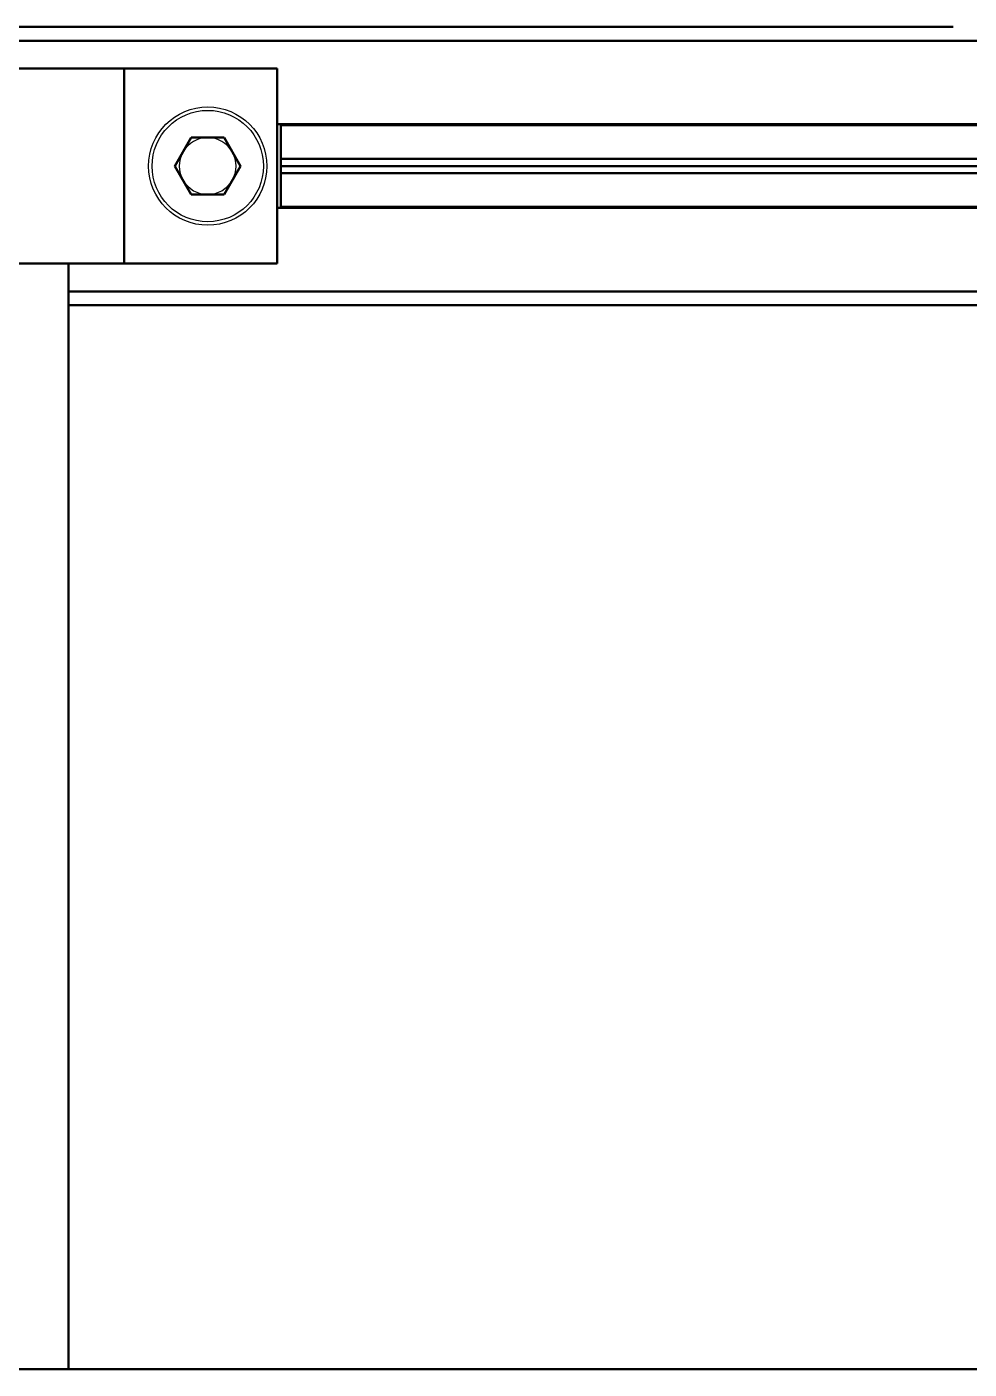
# Model space of a CAD drawing. Header units: millimetres. Extents: x -190 to 12889, y -227 to 3957.
# Drawn here: x 508.6 to 576.3, y 2245.6 to 2342 of the extents above; entities that cross this region are included whole.
import ezdxf

# ---------------------------------------------------------------- set-up
doc = ezdxf.new("R2010")
doc.units = ezdxf.units.MM
doc.header["$LTSCALE"] = 0.7
doc.layers.get('0').update_dxf_attribs({"color": 255})
doc.layers.add('CON', color=7, linetype='Continuous', lineweight=50)

msp = doc.modelspace()

# ---------------------------------------------------------------- linework, layer by layer
at = {"linetype": 'Continuous', "lineweight": 25}
for radius in [4.25, 4]:
    msp.add_circle((521.5578, 2332.0318), radius, dxfattribs=at)
for start, end in [(90, 150), (30, 90), (150, 210), (330, 30), (210, 270), (270, 330)]:
    msp.add_arc((521.5578, 2332.0318), 2.042, start, end, dxfattribs=at)
at = {"layer": 'CON', "linetype": 'Continuous'}
for p, q in [((400.3078, 2342.0318), (575.1278, 2342.0318)), ((400.3078, 2341.0318), (587.8078, 2341.0318)), ((515.5578, 2339.0318), (505.5578, 2339.0318)), ((515.5578, 2339.0318), (515.5578, 2325.0318)), ((526.5578, 2339.0318), (515.5578, 2339.0318)), ((526.5578, 2339.0318), (526.5578, 2325.0318)), ((526.5578, 2335.0318), (596.0833, 2335.0318)), ((526.8078, 2329.0318), (526.8078, 2335.0318)), ((526.8078, 2334.9711), (596.0722, 2334.9711)), ((519.1999, 2332.0318), (520.3789, 2334.0738)), ((522.7368, 2334.0738), (520.3789, 2334.0738)), ((523.9157, 2332.0318), (522.7368, 2334.0738)), ((526.8078, 2332.5514), (587.8078, 2332.5514)), ((520.3789, 2329.9898), (519.1999, 2332.0318)), ((523.9157, 2332.0318), (522.7368, 2329.9898)), ((526.8078, 2332.0318), (587.8078, 2332.0318)), ((526.8078, 2331.5122), (587.8078, 2331.5122)), ((520.3789, 2329.9898), (522.7368, 2329.9898)), ((526.5578, 2329.0318), (587.8078, 2329.0318)), ((526.8078, 2329.0925), (587.8078, 2329.0925)), ((515.5578, 2325.0318), (505.5578, 2325.0318)), ((511.5578, 2245.6166), (511.5578, 2325.0318)), ((526.5578, 2325.0318), (515.5578, 2325.0318)), ((511.5578, 2323.0318), (587.8078, 2323.0318)), ((511.5578, 2322.0318), (587.8078, 2322.0318)), ((765.3078, 2245.6166), (435.3078, 2245.6166))]:
    msp.add_line(p, q, dxfattribs=at)

doc.saveas('drawing.dxf')
